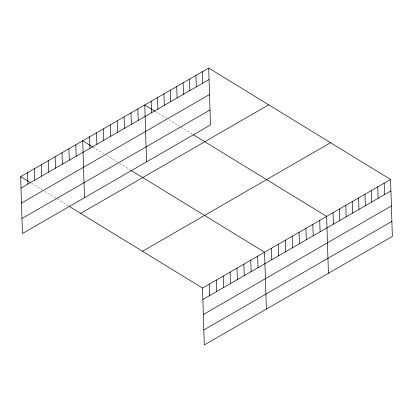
<?xml version="1.0" encoding="UTF-8"?>
<svg xmlns="http://www.w3.org/2000/svg" width="413" height="413" viewBox="0 0 413 413"><rect width="100%" height="100%" fill="white"/><g stroke="black" fill="none" stroke-linecap="round" stroke-linejoin="round"><path stroke-width="0.31" stroke-dasharray="2.06 1.55" d="M155.675 111.649L167.678 119.006M168.767 119.672L179.681 126.357M181.317 127.364L192.773 134.38M93.07 147.147L105.62 154.834M106.714 155.5L117.622 162.185M119.806 163.522L130.172 169.877M31.564 183.305L43.566 190.661M44.656 191.327L56.658 198.684M57.206 199.02L68.661 206.035"/><path stroke-width="0.62" d="M208.699 68.052L210.485 124.953L22.436 233.526L20.65 176.619L208.699 68.052L390.564 179.474L392.35 236.381L204.301 344.948L202.515 288.047L69.208 206.371M21.011 188.085L209.055 79.513M21.481 203.077L209.53 94.51M21.966 218.529L210.016 109.961M80.664 213.392L268.713 104.819M142.5 251.274L330.545 142.707M202.515 288.047L390.564 179.474M202.876 299.508L390.92 190.94M203.346 314.505L391.395 205.932M203.831 329.951L391.88 221.383M155.128 111.319L144.762 104.964L146.548 161.87M193.32 134.715L326.626 216.391L328.412 273.292M92.527 146.811L82.703 140.792L84.495 197.698M130.72 170.208L264.568 252.219L266.359 309.12M20.65 176.619L30.469 182.639M384.167 183.166L384.529 194.631M377.776 186.857L378.132 198.323M371.38 190.548L371.741 202.014M364.989 194.239L365.345 205.705M358.592 197.935L358.954 209.396M352.201 201.627L352.563 213.087M345.805 205.318L346.166 216.779M339.414 209.009L339.775 220.47M333.017 212.7L333.379 224.161M319.729 220.372L320.09 231.832M312.837 224.352L313.193 235.813M305.94 228.332L306.301 239.793M299.043 232.312L299.404 243.773M292.151 236.293L292.512 247.759M285.254 240.273L285.615 251.739M278.362 244.253L278.718 255.719M271.465 248.239L271.826 259.7M257.676 256.199L258.037 267.66M250.779 260.18L251.14 271.64M243.887 264.16L244.243 275.621M236.99 268.14L237.351 279.601M230.093 272.121L230.454 283.586M223.201 276.101L223.562 287.567M216.304 280.086L216.665 291.547M209.412 284.067L209.768 295.527M202.303 71.743L202.664 83.204M195.912 75.434L196.273 86.895M189.515 79.126L189.877 90.586M183.124 82.817L183.486 94.278M176.728 86.508L177.089 97.969M170.337 90.199L170.698 101.66M163.94 93.89L164.302 105.351M157.549 97.582L157.911 109.047M151.153 101.273L151.514 112.739M137.865 108.944L138.226 120.41M130.973 112.93L131.334 124.39M124.076 116.91L124.437 128.371M117.184 120.89L117.54 132.351M110.286 124.871L110.648 136.331M103.389 128.851L103.751 140.312M96.497 132.831L96.854 144.292M89.6 136.811L89.962 148.277M75.811 144.772L76.173 156.238M68.914 148.757L69.276 160.218M62.022 152.738L62.378 164.198M55.125 156.718L55.487 168.179M48.228 160.698L48.589 172.159M41.336 164.679L41.698 176.139M34.439 168.659L34.8 180.12M27.547 172.639L27.903 184.105"/></g></svg>
